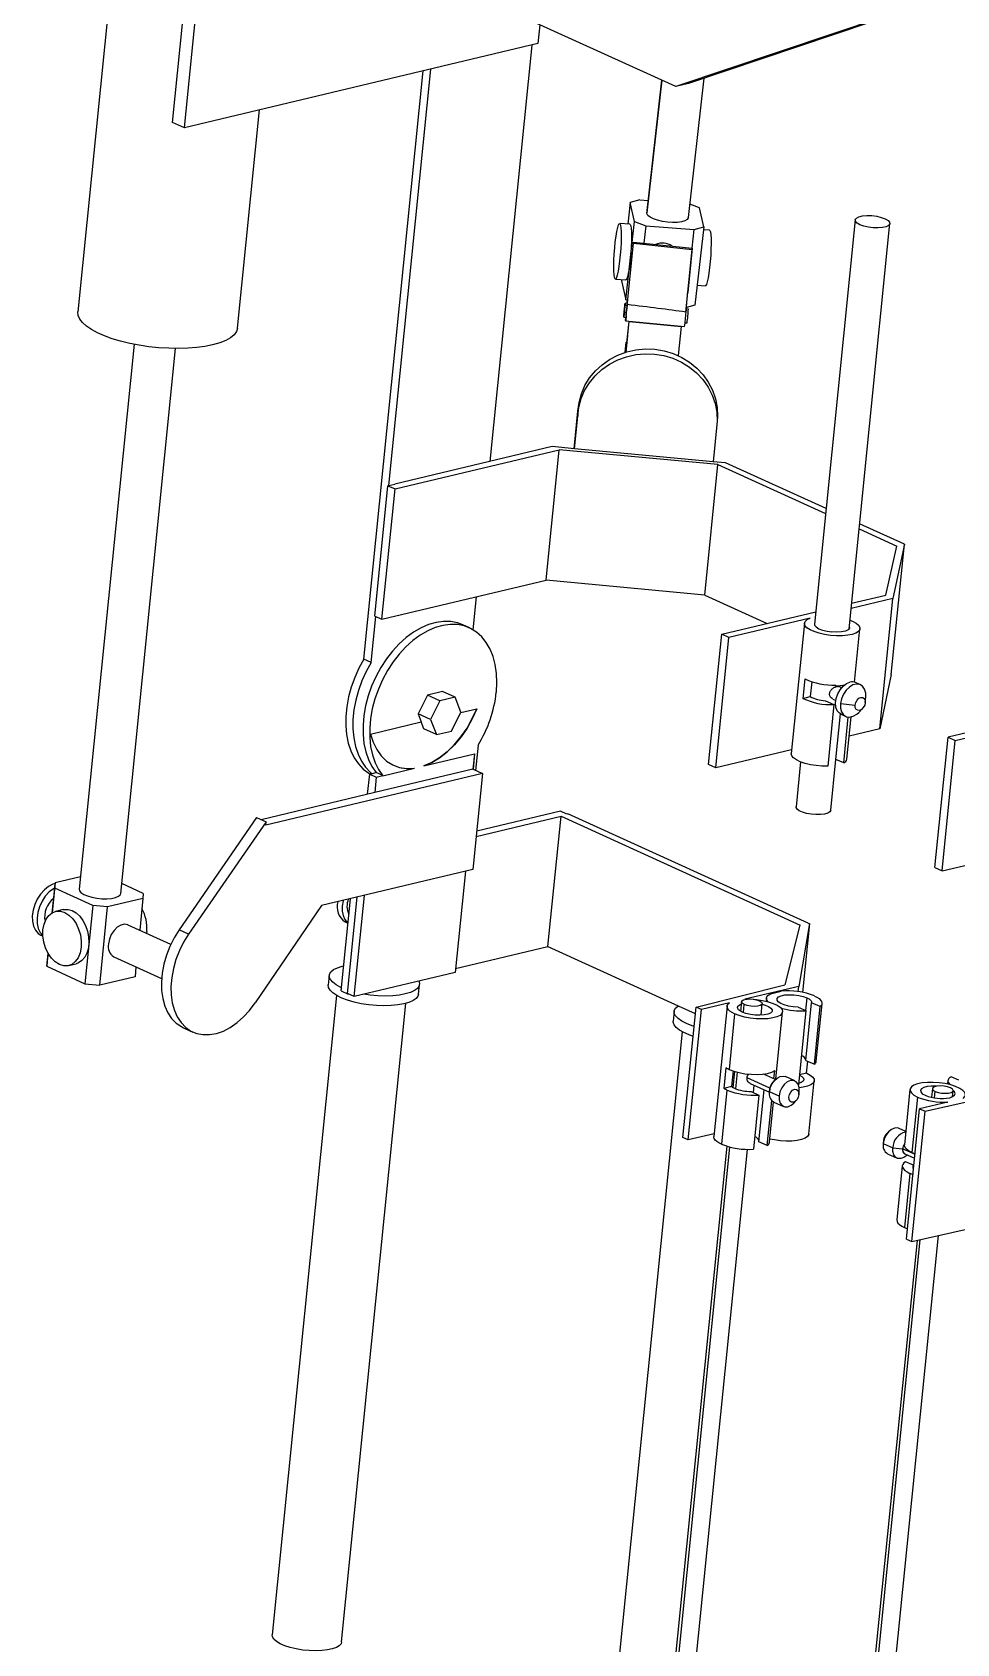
# Model space of a CAD drawing. Header units: inches. Extents: x 0.1 to 8.4, y 0.1 to 10.9.
# Drawn here: x 3.129 to 4.433, y 4.065 to 6.339 of the extents above; entities that cross this region are included whole.
import ezdxf

# ---------------------------------------------------------------- set-up
doc = ezdxf.new("R2010")
doc.units = ezdxf.units.IN
doc.header["$MEASUREMENT"] = 0

msp = doc.modelspace()

# ---------------------------------------------------------------- linework, layer by layer
at = {"color": 7, "linetype": 'Continuous', "lineweight": 25}
for p, q in [((3.327, 6.2117), (3.4393, 7.3264)), ((3.3438, 6.204), (3.4063, 6.8243)), ((3.2772, 6.7752), (3.1936, 5.9443)), ((4.0368, 6.2623), (3.7003, 6.4155)), ((4.4011, 6.3851), (4.0368, 6.2623)), ((4.4189, 6.3894), (4.0546, 6.2666)), ((3.8451, 6.3496), (3.8424, 6.3229)), ((3.8424, 6.3229), (3.3438, 6.204)), ((3.8338, 6.3209), (3.7747, 5.7334)), ((3.597, 5.4545), (3.6806, 6.2843)), ((3.6322, 5.6995), (3.6914, 6.2869)), ((4.0172, 6.2712), (3.9959, 6.0841)), ((4.0546, 6.2666), (4.0368, 6.2623)), ((4.0546, 6.0774), (4.077, 6.2741)), ((3.3438, 6.204), (3.327, 6.2117)), ((3.4188, 5.9216), (3.4498, 6.2293)), ((3.9727, 6.0987), (3.9692, 6.0683)), ((3.9862, 6.1026), (3.9727, 6.0987)), ((3.9788, 6.0719), (3.9727, 6.0987)), ((3.9862, 6.1026), (3.9979, 6.1018)), ((4.0703, 6.0914), (4.0568, 6.0966)), ((3.9662, 5.9612), (3.9788, 6.0719)), ((3.9788, 6.0719), (3.9946, 6.0658)), ((3.996, 6.083), (3.9959, 6.0841)), ((4.0764, 6.0646), (4.0703, 6.0914)), ((4.2899, 6.0741), (4.2325, 5.5038)), ((3.9722, 6.068), (3.9576, 6.0691)), ((3.9946, 6.0658), (3.9918, 6.0414)), ((3.9946, 6.0658), (4.0629, 6.0607)), ((4.0599, 6.0343), (4.0629, 6.0607)), ((4.0629, 6.0607), (4.0764, 6.0646)), ((4.0764, 6.0646), (4.0637, 5.9539)), ((4.0844, 6.0596), (4.0759, 6.0602)), ((4.2813, 5.4972), (4.3389, 6.0691)), ((3.9677, 5.9482), (3.977, 6.0412)), ((3.977, 6.0412), (3.9772, 6.0429)), ((3.977, 6.0412), (4.06, 6.0326)), ((3.9772, 6.0429), (4.0602, 6.0343)), ((4.0511, 5.9442), (4.06, 6.0326)), ((4.0602, 6.0343), (4.0539, 5.9719)), ((4.06, 6.0326), (4.0602, 6.0343)), ((3.9517, 5.9906), (3.9663, 5.9895)), ((3.9603, 5.99), (3.9601, 5.988)), ((3.9601, 5.988), (3.9662, 5.9612)), ((4.0669, 5.982), (4.0785, 5.9811)), ((3.9686, 5.9603), (3.9662, 5.9612)), ((3.969, 5.9611), (3.9688, 5.9611)), ((4.052, 5.952), (4.0541, 5.9736)), ((4.0541, 5.9736), (4.0539, 5.9719)), ((4.0541, 5.9736), (4.0541, 5.9736)), ((3.9636, 5.9369), (3.9665, 5.9366)), ((3.9673, 5.943), (3.9642, 5.9433)), ((3.9653, 5.9539), (3.9682, 5.9537)), ((3.9684, 5.9562), (3.9654, 5.9565)), ((3.966, 5.9322), (3.9667, 5.9387)), ((3.9668, 5.9387), (3.9662, 5.9322)), ((3.9667, 5.9387), (3.9668, 5.9387)), ((3.9678, 5.9482), (3.9677, 5.9482)), ((3.9685, 5.9548), (3.9678, 5.9482)), ((4.0546, 5.9484), (4.0519, 5.9487)), ((4.0637, 5.9539), (4.052, 5.9505)), ((4.0521, 5.9533), (4.0521, 5.9533)), ((3.966, 5.9322), (3.9662, 5.9322)), ((3.966, 5.9317), (4.0493, 5.9239)), ((3.9666, 5.8877), (3.9709, 5.9309)), ((3.9688, 5.9121), (3.9687, 5.9104)), ((3.9707, 5.9313), (3.9688, 5.9121)), ((3.9709, 5.9309), (3.9709, 5.9312)), ((3.9709, 5.9309), (4.0444, 5.924)), ((4.0444, 5.924), (4.0402, 5.8827)), ((4.0444, 5.924), (4.0444, 5.9243)), ((4.05, 5.9291), (4.0528, 5.9288)), ((3.2727, 5.8987), (3.1952, 5.1297)), ((3.254, 5.1238), (3.3314, 5.8927)), ((3.9656, 5.8874), (3.967, 5.9018)), ((3.9687, 5.9104), (3.9664, 5.8877)), ((3.9664, 5.8877), (3.967, 5.9018)), ((3.967, 5.9018), (3.9678, 5.9017)), ((3.8936, 5.7514), (3.8989, 5.8041)), ((3.8989, 5.8041), (3.8986, 5.7974)), ((3.894, 5.7514), (3.8986, 5.7974)), ((4.0954, 5.7902), (4.0896, 5.733)), ((4.0956, 5.7969), (4.0954, 5.7902)), ((3.8624, 5.7543), (3.6404, 5.7015)), ((3.894, 5.7514), (3.8624, 5.7543)), ((3.6409, 5.6946), (3.8725, 5.7497)), ((3.854, 5.5658), (3.8725, 5.7497)), ((4.0964, 5.7289), (3.8725, 5.7497)), ((4.0896, 5.733), (3.894, 5.7514)), ((4.1071, 5.7314), (4.0896, 5.733)), ((4.2489, 5.6668), (4.1071, 5.7314)), ((4.0779, 5.5449), (4.0964, 5.7289)), ((4.0964, 5.7289), (4.2482, 5.6598)), ((3.6123, 5.5152), (3.6308, 5.6992)), ((3.6224, 5.5106), (3.6409, 5.6946)), ((3.6322, 5.6995), (3.6308, 5.6992)), ((3.6308, 5.6992), (3.6409, 5.6946)), ((3.6322, 5.6995), (3.6404, 5.7015)), ((3.6322, 5.6995), (3.6322, 5.6995)), ((4.3594, 5.6165), (4.2962, 5.6453)), ((4.2955, 5.6382), (4.3488, 5.614)), ((4.3409, 5.4326), (4.3594, 5.6165)), ((4.3594, 5.6165), (4.3432, 5.5402)), ((4.3332, 5.5448), (4.3488, 5.614)), ((3.6224, 5.5106), (3.854, 5.5658)), ((4.0779, 5.5449), (3.854, 5.5658)), ((3.7554, 5.5423), (3.7508, 5.4959)), ((4.0779, 5.5449), (4.1658, 5.5049)), ((4.3432, 5.5402), (4.2842, 5.5261)), ((4.2849, 5.5333), (4.3332, 5.5448)), ((4.3247, 5.3562), (4.3432, 5.5402)), ((3.6071, 5.4499), (3.6136, 5.5146)), ((3.6123, 5.5152), (3.6224, 5.5106)), ((3.7457, 5.4985), (3.7363, 5.5028)), ((4.1017, 5.4896), (4.2342, 5.5212)), ((4.2264, 5.5123), (4.1118, 5.485)), ((4.2183, 5.5052), (4.1998, 5.3213)), ((4.2825, 5.5095), (4.2859, 5.5081)), ((4.0831, 5.3056), (4.1017, 5.4896)), ((4.0932, 5.301), (4.1118, 5.485)), ((4.1118, 5.485), (4.1017, 5.4896)), ((4.289, 5.4219), (4.2966, 5.4973)), ((3.6071, 5.4499), (3.597, 5.4545)), ((4.2188, 5.4267), (4.216, 5.3991)), ((4.2286, 5.4225), (4.2265, 5.4016)), ((4.2605, 5.4178), (4.2627, 5.4169)), ((4.2627, 5.4169), (4.2628, 5.4179)), ((4.2708, 5.4141), (4.2673, 5.4157)), ((4.273, 5.4165), (4.2731, 5.4178)), ((4.2972, 5.4183), (4.2904, 5.4214)), ((4.3409, 5.4326), (4.3247, 5.3562)), ((3.6866, 5.4036), (3.6735, 5.3772)), ((3.708, 5.4087), (3.6866, 5.4036)), ((3.7041, 5.3957), (3.6866, 5.4036)), ((3.7041, 5.3957), (3.691, 5.3692)), ((3.7255, 5.4008), (3.7041, 5.3957)), ((3.7255, 5.4008), (3.708, 5.4087)), ((3.7338, 5.3794), (3.7255, 5.4008)), ((4.216, 5.3991), (4.2265, 5.4016)), ((4.248, 5.3958), (4.26, 5.3903)), ((4.26, 5.3903), (4.2513, 5.3033)), ((4.2585, 5.3981), (4.2626, 5.3962)), ((4.2692, 5.3917), (4.2899, 5.3896)), ((4.3042, 5.3932), (4.3048, 5.4007)), ((4.431, 5.3396), (4.6625, 5.3948)), ((3.6735, 5.3772), (3.6779, 5.3658)), ((3.691, 5.3692), (3.6735, 5.3772)), ((3.691, 5.3692), (3.6993, 5.3479)), ((3.7207, 5.353), (3.7338, 5.3794)), ((3.7336, 5.3791), (3.7561, 5.3845)), ((4.2626, 5.313), (4.269, 5.3771)), ((4.27, 5.3766), (4.2768, 5.3735)), ((4.2737, 5.3079), (4.2802, 5.3726)), ((4.2781, 5.3134), (4.2841, 5.3728)), ((4.2951, 5.3793), (4.3003, 5.3847)), ((4.5355, 5.3716), (4.4209, 5.3442)), ((3.6064, 5.3488), (3.6779, 5.3658)), ((3.6817, 5.3559), (3.6779, 5.3658)), ((3.6993, 5.3479), (3.6817, 5.3559)), ((3.6993, 5.3479), (3.7207, 5.353)), ((4.3247, 5.3562), (4.2814, 5.3459)), ((4.4024, 5.1603), (4.4209, 5.3442)), ((4.4209, 5.3442), (4.431, 5.3396)), ((3.6815, 5.3038), (3.7531, 5.3209)), ((3.7531, 5.3209), (3.7509, 5.2991)), ((3.758, 5.333), (3.7545, 5.2974)), ((4.2003, 5.3265), (4.0932, 5.301)), ((4.4125, 5.1557), (4.431, 5.3396)), ((3.7508, 5.2991), (3.6122, 5.2661)), ((3.6238, 5.29), (3.6681, 5.3006)), ((3.668, 5.3006), (3.6681, 5.3006)), ((3.6815, 5.3038), (3.6814, 5.3039)), ((3.753, 5.3209), (3.7508, 5.2991)), ((3.7508, 5.2991), (3.7509, 5.2991)), ((3.7509, 5.2991), (3.7643, 5.293)), ((4.0932, 5.301), (4.0831, 5.3056)), ((4.2129, 5.3095), (4.2065, 5.2462)), ((4.2555, 5.2413), (4.2627, 5.3129)), ((4.2737, 5.3079), (4.2626, 5.313)), ((3.7643, 5.293), (3.4586, 5.2201)), ((3.6022, 5.2637), (3.6051, 5.2921)), ((3.6051, 5.2921), (3.6143, 5.2943)), ((3.6051, 5.2921), (3.6144, 5.2879)), ((3.6144, 5.2879), (3.6122, 5.2661)), ((3.6237, 5.2901), (3.6143, 5.2943)), ((3.6144, 5.2879), (3.6237, 5.2901)), ((3.6238, 5.29), (3.6237, 5.2901)), ((3.7643, 5.293), (3.7506, 5.1576)), ((3.6122, 5.2661), (3.4522, 5.2279)), ((3.4456, 5.2309), (3.3362, 5.0726)), ((3.4456, 5.2309), (3.4591, 5.2248)), ((3.7553, 5.2043), (3.8751, 5.2328)), ((3.8743, 5.2397), (3.7561, 5.2115)), ((3.8566, 5.0489), (3.8751, 5.2328)), ((3.8831, 5.2357), (3.8743, 5.2397)), ((3.8751, 5.2328), (4.2125, 5.0792)), ((3.8844, 5.236), (3.8831, 5.2357)), ((4.2234, 5.0817), (3.8844, 5.236)), ((3.4591, 5.2248), (3.3496, 5.0665)), ((3.4586, 5.2201), (3.4591, 5.2248)), ((4.4125, 5.1557), (4.644, 5.2109)), ((3.197, 5.1471), (3.1613, 5.1386)), ((3.7506, 5.1576), (3.537, 5.1066)), ((3.7401, 5.1551), (3.7258, 5.0125)), ((4.4024, 5.1603), (4.4125, 5.1557)), ((3.1613, 5.1386), (3.1571, 5.0965)), ((3.1572, 5.0966), (3.1608, 5.1314)), ((3.1608, 5.1314), (3.1613, 5.1386)), ((3.2146, 5.1069), (3.1608, 5.1314)), ((3.2852, 5.1168), (3.2354, 5.1049)), ((3.2858, 5.1239), (3.2554, 5.1378)), ((3.2852, 5.1168), (3.2807, 5.072)), ((3.2858, 5.1239), (3.2852, 5.1168)), ((3.5648, 4.9863), (3.5779, 5.1164)), ((3.5739, 4.9828), (3.5876, 5.1187)), ((3.5833, 4.9786), (3.5977, 5.1211)), ((3.1728, 5.1011), (3.1621, 5.0985)), ((3.2146, 5.1069), (3.2035, 4.9965)), ((3.2354, 5.1049), (3.2146, 5.1069)), ((3.2243, 4.9945), (3.2354, 5.1049)), ((3.537, 5.1066), (3.4435, 4.9693)), ((3.3245, 5.052), (3.2646, 5.0793)), ((3.3496, 5.0665), (3.3362, 5.0726)), ((3.5704, 5.0836), (3.5744, 5.0817)), ((4.2119, 5.0791), (4.1909, 4.995)), ((4.2253, 5.0812), (4.2102, 4.9927)), ((4.2125, 5.0792), (4.2119, 5.0791)), ((4.2253, 5.0812), (4.2155, 4.9842)), ((4.2234, 5.0817), (4.2253, 5.0812)), ((3.1415, 5.0651), (3.1441, 5.0639)), ((3.2907, 5.0701), (3.2904, 5.0676)), ((3.7263, 5.0178), (3.8566, 5.0489)), ((3.8566, 5.0489), (4.0401, 4.9653)), ((3.1496, 5.0211), (3.1515, 5.0392)), ((3.1502, 5.0282), (3.1496, 5.0211)), ((3.1514, 5.0394), (3.1502, 5.0282)), ((3.2442, 5.0345), (3.3116, 5.0038)), ((3.1496, 5.0211), (3.2035, 4.9965)), ((3.1803, 5.022), (3.191, 5.0245)), ((3.2741, 5.0064), (3.2243, 4.9945)), ((3.2755, 5.0203), (3.2741, 5.0064)), ((3.548, 5.0083), (3.5467, 4.9945)), ((3.7258, 5.0125), (3.5833, 4.9786)), ((3.2035, 4.9965), (3.2243, 4.9945)), ((3.5585, 4.9798), (3.4676, 4.0776)), ((3.5648, 4.9863), (3.5749, 4.9817)), ((3.5833, 4.9786), (3.5739, 4.9828)), ((3.5749, 4.9817), (3.5749, 4.9824)), ((3.5749, 4.9817), (3.5759, 4.982)), ((3.674, 4.9817), (3.6753, 4.9955)), ((4.0654, 4.9635), (4.1909, 4.995)), ((4.2102, 4.9927), (4.1343, 4.9746)), ((4.1706, 4.9823), (4.1855, 4.9859)), ((4.2095, 4.9852), (4.2102, 4.9927)), ((3.5656, 4.0677), (3.6563, 4.9687)), ((4.0346, 4.9575), (4.0332, 4.9437)), ((4.0401, 4.9653), (4.0644, 4.9543)), ((4.0468, 4.7796), (4.0654, 4.9635)), ((4.0545, 4.7761), (4.0731, 4.96)), ((4.0731, 4.96), (4.0654, 4.9635)), ((4.1127, 4.9695), (4.0731, 4.96)), ((4.1092, 4.9647), (4.0907, 4.7807)), ((4.1295, 4.9711), (4.1282, 4.9577)), ((4.1343, 4.9746), (4.1377, 4.9747)), ((4.1573, 4.952), (4.1589, 4.9681)), ((4.1648, 4.9762), (4.1644, 4.9717)), ((4.2093, 4.9635), (4.2204, 4.9585)), ((4.2204, 4.9585), (4.2099, 4.8539)), ((4.2203, 4.8883), (4.2285, 4.9696)), ((4.2406, 4.9641), (4.2285, 4.9696)), ((4.2324, 4.8828), (4.2406, 4.9641)), ((4.235, 4.887), (4.2432, 4.9683)), ((3.3424, 4.9344), (3.3558, 4.9283)), ((4.1199, 4.9539), (4.112, 4.8756)), ((4.178, 4.8619), (4.1876, 4.9568)), ((4.0461, 4.9285), (3.9553, 4.0279)), ((4.1075, 4.878), (4.1045, 4.8488)), ((4.1177, 4.8733), (4.1155, 4.8514)), ((4.1196, 4.8727), (4.1174, 4.8501)), ((4.1773, 4.8612), (4.1605, 4.8689)), ((4.1636, 4.8675), (4.1638, 4.8694)), ((4.1753, 4.8621), (4.1765, 4.8738)), ((4.2213, 4.8702), (4.2113, 4.8678)), ((4.2203, 4.8883), (4.2324, 4.8828)), ((4.2213, 4.8702), (4.223, 4.887)), ((4.1091, 4.8464), (4.1014, 4.77)), ((4.1155, 4.8514), (4.1045, 4.8488)), ((4.1417, 4.8558), (4.169, 4.8434)), ((4.1431, 4.8444), (4.1541, 4.8394)), ((4.1463, 4.8429), (4.1474, 4.8532)), ((4.1542, 4.7735), (4.1615, 4.8468)), ((4.1694, 4.8486), (4.169, 4.8436)), ((4.1691, 4.8441), (4.1694, 4.8488)), ((4.1825, 4.8379), (4.1691, 4.8441)), ((4.1694, 4.8488), (4.1694, 4.8486)), ((4.1768, 4.8607), (4.1733, 4.8572)), ((4.2049, 4.8592), (4.1915, 4.8654)), ((4.2106, 4.8402), (4.211, 4.8452)), ((4.2247, 4.7844), (4.2322, 4.8594)), ((4.3672, 4.8472), (4.3593, 4.7689)), ((4.3885, 4.8164), (4.5185, 4.8459)), ((4.3988, 4.8485), (4.3976, 4.8362)), ((4.4207, 4.8598), (4.4202, 4.8548)), ((4.4363, 4.8602), (4.4252, 4.8653)), ((4.4273, 4.837), (4.4282, 4.8455)), ((4.1541, 4.8394), (4.1464, 4.763)), ((4.1658, 4.7681), (4.1722, 4.8317)), ((4.1691, 4.7728), (4.1748, 4.8297)), ((4.1751, 4.8295), (4.1886, 4.8234)), ((4.2033, 4.828), (4.2067, 4.8316)), ((4.3779, 4.8365), (4.37, 4.7581)), ((4.4205, 4.8294), (4.3808, 4.8199)), ((4.3623, 4.636), (4.3808, 4.8199)), ((4.37, 4.6325), (4.3885, 4.8164)), ((4.3808, 4.8199), (4.3885, 4.8164)), ((4.0545, 4.7761), (4.0468, 4.7796)), ((4.0911, 4.7848), (4.0545, 4.7761)), ((4.3299, 4.7756), (4.3295, 4.7706)), ((4.3299, 4.7756), (4.3299, 4.7758)), ((4.3373, 4.7877), (4.3338, 4.7841)), ((4.3612, 4.7881), (4.3519, 4.7923)), ((4.109, 4.7671), (3.9655, 3.3419)), ((3.9946, 3.3363), (4.1382, 4.7627)), ((4.1658, 4.7681), (4.1542, 4.7735)), ((4.3295, 4.771), (4.343, 4.7649)), ((4.3356, 4.7565), (4.3491, 4.7504)), ((4.343, 4.7649), (4.3568, 4.7635)), ((4.3601, 4.7564), (4.3738, 4.7502)), ((4.3564, 4.7397), (4.3487, 4.6633)), ((4.372, 4.7402), (4.361, 4.7452)), ((4.372, 4.7402), (4.3716, 4.736)), ((4.367, 4.7289), (4.3593, 4.6525)), ((4.37, 4.6325), (4.5, 4.6619)), ((4.2646, 3.221), (4.4076, 4.641)), ((4.3772, 4.6341), (4.2348, 3.2203)), ((4.3623, 4.636), (4.37, 4.6325))]:
    msp.add_line(p, q, dxfattribs=at)
at = {"color": 8, "linetype": 'Continuous', "lineweight": 25}
for p, q in [((3.996, 6.083), (4.0174, 6.2712)), ((4.1324, 4.9557), (4.1335, 4.9671)), ((4.2218, 4.9765), (4.22, 4.9587)), ((4.1216, 4.8481), (4.1239, 4.8715)), ((4.1695, 4.849), (4.1374, 4.8636)), ((4.4019, 4.8353), (4.4028, 4.8445)), ((3.9697, 3.3399), (4.1133, 4.7659)), ((4.357, 4.7637), (4.3744, 4.7558)), ((4.2391, 3.2195), (4.3817, 4.6351))]:
    msp.add_line(p, q, dxfattribs=at)
at = {"color": 7, "linetype": 'Continuous', "lineweight": 25, "flags": 128}
for points in [[(4.0546, 6.0774), (4.0545, 6.0769), (4.053, 6.0747), (4.0498, 6.0729), (4.045, 6.0715), (4.0391, 6.0707), (4.0323, 6.0705), (4.0251, 6.0709), (4.0179, 6.072), (4.0112, 6.0736), (4.0053, 6.0756), (4.0006, 6.0779), (3.9975, 6.0804), (3.996, 6.083)], [(4.2966, 6.0674), (4.2926, 6.0697), (4.2903, 6.0722), (4.29, 6.0746), (4.2917, 6.0768), (4.2952, 6.0786), (4.3003, 6.0798), (4.3065, 6.0803), (4.3133, 6.0802), (4.3203, 6.0793), (4.3267, 6.0778), (4.3322, 6.0758)], [(4.3322, 6.0758), (4.3362, 6.0735), (4.3385, 6.071), (4.3388, 6.0686), (4.3371, 6.0664), (4.3336, 6.0646), (4.3285, 6.0634), (4.3223, 6.0629), (4.3154, 6.063), (4.3085, 6.0639), (4.302, 6.0654), (4.2966, 6.0674)], [(3.9516, 6.0433), (3.9526, 6.0511), (3.9537, 6.058), (3.9549, 6.0634), (3.956, 6.0671), (3.9571, 6.0689), (3.9581, 6.0688), (3.9589, 6.0668), (3.9594, 6.0629), (3.9598, 6.0573), (3.9598, 6.0504), (3.9596, 6.0424), (3.9592, 6.0338), (3.9585, 6.025), (3.9577, 6.0165)], [(3.9722, 6.068), (3.9727, 6.0677), (3.9735, 6.0658), (3.974, 6.0622), (3.9744, 6.0572), (3.9745, 6.0509), (3.9744, 6.0437), (3.974, 6.0357), (3.9735, 6.0275), (3.9728, 6.0193), (3.9719, 6.0116), (3.9709, 6.0046), (3.9698, 5.9987), (3.9687, 5.9941), (3.9677, 5.991), (3.9667, 5.9896), (3.9663, 5.9895)], [(4.0844, 6.0596), (4.0849, 6.0593), (4.0857, 6.0572), (4.0863, 6.0533), (4.0866, 6.0478), (4.0867, 6.0408), (4.0865, 6.0329), (4.0861, 6.0243), (4.0854, 6.0155), (4.0845, 6.0069)], [(3.9577, 6.0165), (3.9567, 6.0086), (3.9556, 6.0018), (3.9544, 5.9964), (3.9533, 5.9927), (3.9522, 5.9908), (3.9512, 5.9909), (3.9505, 5.993), (3.9499, 5.9969), (3.9496, 6.0024), (3.9495, 6.0094), (3.9497, 6.0173), (3.9501, 6.0259), (3.9508, 6.0347), (3.9516, 6.0433)], [(4.0845, 6.0069), (4.0835, 5.9991), (4.0824, 5.9923), (4.0812, 5.9869), (4.0801, 5.9831), (4.079, 5.9813), (4.0785, 5.9811)], [(3.9682, 5.9562), (3.9682, 5.957), (3.9685, 5.959), (3.9687, 5.9604), (3.9688, 5.961), (3.9688, 5.9609), (3.9688, 5.9601), (3.9688, 5.9595)], [(3.3836, 5.8978), (3.3728, 5.8956), (3.3611, 5.894), (3.3485, 5.8931), (3.3353, 5.8927), (3.3216, 5.893), (3.3076, 5.8938), (3.2937, 5.8953), (3.2799, 5.8974), (3.2666, 5.9), (3.2538, 5.9031), (3.2419, 5.9066), (3.2309, 5.9106), (3.2211, 5.9149), (3.2127, 5.9195), (3.2056, 5.9243), (3.2001, 5.9293), (3.1962, 5.9342), (3.194, 5.9392), (3.1935, 5.9441), (3.1936, 5.9443)], [(3.9684, 5.9562), (3.9684, 5.9557), (3.9683, 5.9549)], [(3.4188, 5.9216), (3.4174, 5.9169), (3.4142, 5.9122), (3.409, 5.9079), (3.4021, 5.904), (3.3936, 5.9006), (3.3836, 5.8978)], [(3.8989, 5.8041), (3.9004, 5.8166), (3.9037, 5.8287), (3.9086, 5.8404), (3.9152, 5.8512), (3.9234, 5.8611), (3.9328, 5.8699), (3.9435, 5.8774), (3.9552, 5.8835), (3.9676, 5.888), (3.9806, 5.8909), (3.9939, 5.8921), (4.0072, 5.8916), (4.0204, 5.8894), (4.0331, 5.8856), (4.0452, 5.8802), (4.0564, 5.8733), (4.0665, 5.865), (4.0753, 5.8556), (4.0827, 5.8451), (4.0886, 5.8338), (4.0927, 5.8218), (4.0951, 5.8095), (4.0956, 5.7969)], [(3.8986, 5.7974), (3.9001, 5.8098), (3.9034, 5.822), (3.9083, 5.8336), (3.915, 5.8445), (3.9231, 5.8544), (3.9326, 5.8632), (3.9432, 5.8707), (3.9549, 5.8767), (3.9673, 5.8812), (3.9803, 5.8841), (3.9936, 5.8854), (4.0069, 5.8849), (4.0201, 5.8827), (4.0329, 5.8789), (4.0449, 5.8734), (4.0561, 5.8665), (4.0662, 5.8583), (4.0751, 5.8488), (4.0824, 5.8383), (4.0883, 5.827), (4.0924, 5.8151), (4.0948, 5.8027), (4.0954, 5.7902)], [(3.7363, 5.5028), (3.7291, 5.5055), (3.7195, 5.5074), (3.7093, 5.5077), (3.6989, 5.5063), (3.6883, 5.5033), (3.6776, 5.4986), (3.667, 5.4925), (3.6567, 5.4849), (3.6468, 5.476), (3.6374, 5.4658), (3.6287, 5.4547), (3.6209, 5.4426), (3.6139, 5.4297), (3.6079, 5.4164), (3.6031, 5.4026), (3.5994, 5.3887), (3.5969, 5.3748), (3.5957, 5.3612), (3.5957, 5.348), (3.597, 5.3353), (3.5996, 5.3235), (3.6034, 5.3126), (3.6083, 5.3029), (3.6143, 5.2943)], [(3.7838, 5.4078), (3.7845, 5.4213), (3.784, 5.4343), (3.7822, 5.4467), (3.7792, 5.4582), (3.7749, 5.4686), (3.7696, 5.478), (3.7632, 5.486), (3.7558, 5.4926), (3.7475, 5.4977), (3.7385, 5.5012), (3.7289, 5.5031), (3.7188, 5.5034), (3.7083, 5.502), (3.6977, 5.499), (3.687, 5.4943), (3.6764, 5.4882), (3.6661, 5.4806), (3.6562, 5.4717), (3.6468, 5.4616), (3.6382, 5.4504), (3.6303, 5.4383), (3.6233, 5.4254), (3.6174, 5.4121), (3.6125, 5.3983), (3.6088, 5.3844), (3.6063, 5.3705), (3.6051, 5.3569), (3.6051, 5.3437), (3.6065, 5.3311), (3.609, 5.3192), (3.6128, 5.3083), (3.6177, 5.2986), (3.6238, 5.29)], [(4.2859, 5.5081), (4.2911, 5.5053), (4.2946, 5.5023), (4.2964, 5.4993), (4.2964, 5.4963), (4.2946, 5.4936), (4.291, 5.4913), (4.2858, 5.4894), (4.2794, 5.4881), (4.2719, 5.4874), (4.2637, 5.4873), (4.2552, 5.4879), (4.2468, 5.4892), (4.239, 5.4909), (4.232, 5.4932), (4.2262, 5.4959), (4.2218, 5.4988), (4.2191, 5.5018), (4.2183, 5.5048), (4.2192, 5.5077), (4.222, 5.5102), (4.2264, 5.5123)], [(4.2325, 5.5038), (4.2327, 5.5023), (4.2347, 5.4998), (4.2385, 5.4974), (4.2438, 5.4953), (4.2502, 5.4938), (4.2572, 5.4928)], [(4.2816, 5.5006), (4.2818, 5.4981), (4.2799, 5.4959), (4.2761, 5.4941), (4.2707, 5.493), (4.2642, 5.4925), (4.2572, 5.4928)], [(3.597, 5.4545), (3.59, 5.4418), (3.584, 5.4285), (3.5791, 5.4149), (3.5753, 5.4011), (3.5728, 5.3873), (3.5714, 5.3737), (3.5714, 5.3605), (3.5725, 5.3479), (3.575, 5.336), (3.5786, 5.3251), (3.5834, 5.3152), (3.5892, 5.3066), (3.5961, 5.2993), (3.6039, 5.2934), (3.6058, 5.2923)], [(3.6071, 5.4499), (3.6001, 5.4372), (3.5941, 5.4239), (3.5892, 5.4103), (3.5854, 5.3965), (3.5829, 5.3827), (3.5815, 5.3691), (3.5815, 5.3559), (3.5826, 5.3433), (3.5851, 5.3314), (3.5887, 5.3205), (3.5935, 5.3106), (3.5993, 5.302), (3.6062, 5.2947), (3.6083, 5.2929)], [(4.27, 5.3766), (4.2677, 5.3781), (4.2646, 5.3817), (4.2628, 5.3867), (4.2623, 5.3926), (4.2632, 5.399), (4.2653, 5.4054), (4.2686, 5.4113), (4.2728, 5.4163), (4.2776, 5.4199), (4.2826, 5.422)], [(4.3048, 5.4007), (4.3047, 5.4065), (4.3032, 5.4119), (4.3004, 5.4161), (4.2965, 5.4186), (4.2918, 5.4193), (4.2867, 5.4181), (4.2817, 5.4151), (4.2771, 5.4105), (4.2732, 5.4048), (4.2705, 5.3983), (4.2692, 5.3917)], [(4.2692, 5.3917), (4.2692, 5.3854), (4.2707, 5.3799), (4.2736, 5.3758), (4.2775, 5.3732), (4.2821, 5.3725), (4.2872, 5.3738), (4.2923, 5.3768), (4.2951, 5.3793)], [(4.2899, 5.3896), (4.2908, 5.3933), (4.2927, 5.3966), (4.2952, 5.3992), (4.298, 5.4005), (4.3006, 5.4005), (4.3028, 5.399), (4.304, 5.3964), (4.3042, 5.393)], [(4.3042, 5.393), (4.3033, 5.3894), (4.3014, 5.386), (4.2989, 5.3835), (4.2961, 5.3821), (4.2935, 5.3822), (4.2914, 5.3836), (4.2901, 5.3862), (4.2899, 5.3896)], [(3.6814, 5.3039), (3.6926, 5.3086), (3.7037, 5.3153), (3.7144, 5.3236), (3.7245, 5.3335), (3.7339, 5.3447), (3.7424, 5.3571), (3.7498, 5.3705), (3.7561, 5.3845)], [(3.7561, 5.3845), (3.7499, 5.3704), (3.7425, 5.3571), (3.734, 5.3447), (3.7246, 5.3334), (3.7144, 5.3235), (3.7038, 5.3152), (3.6927, 5.3086), (3.6815, 5.3038)], [(3.6064, 5.3488), (3.61, 5.3371), (3.6151, 5.3267), (3.6214, 5.3178), (3.629, 5.3106), (3.6376, 5.3052), (3.6471, 5.3017), (3.6573, 5.3002), (3.6681, 5.3006)], [(4.2513, 5.3033), (4.2431, 5.3034), (4.2348, 5.3042), (4.2267, 5.3055), (4.2192, 5.3073), (4.2125, 5.3096), (4.207, 5.3123), (4.2029, 5.3152), (4.2005, 5.3181), (4.1997, 5.321), (4.1998, 5.3213)], [(4.2555, 5.2413), (4.2555, 5.2411), (4.2541, 5.2389), (4.2511, 5.2371), (4.2466, 5.2358), (4.2409, 5.2351), (4.2345, 5.2351), (4.2278, 5.2356), (4.2214, 5.2368), (4.2157, 5.2385), (4.2111, 5.2406), (4.208, 5.2429), (4.2066, 5.2453), (4.2065, 5.2462)], [(3.1612, 5.1376), (3.1584, 5.1367), (3.1522, 5.1336), (3.1463, 5.1289), (3.1409, 5.1229), (3.1363, 5.1159), (3.1327, 5.1082), (3.1303, 5.1001), (3.1292, 5.0921), (3.1294, 5.0845), (3.1309, 5.0777), (3.1337, 5.0719), (3.1376, 5.0675), (3.1415, 5.0651)], [(3.1606, 5.1315), (3.159, 5.1305), (3.153, 5.1259), (3.1476, 5.1199), (3.143, 5.1129), (3.1394, 5.1051), (3.137, 5.0971), (3.1359, 5.0891), (3.1361, 5.0814), (3.1376, 5.0746), (3.1404, 5.0688), (3.1441, 5.0646)], [(3.1952, 5.1297), (3.1957, 5.1276), (3.1979, 5.125), (3.2017, 5.1225), (3.2069, 5.1203), (3.2132, 5.1184), (3.2202, 5.1171), (3.2274, 5.1164), (3.2345, 5.1163), (3.241, 5.1169), (3.2465, 5.1181), (3.2507, 5.1198), (3.2532, 5.1219), (3.254, 5.1238)], [(3.1443, 5.0725), (3.1458, 5.0804), (3.1486, 5.0873), (3.1525, 5.0928), (3.1573, 5.0967), (3.1629, 5.0987), (3.1688, 5.0988), (3.1749, 5.097), (3.1808, 5.0934), (3.1862, 5.0881), (3.1909, 5.0814), (3.1946, 5.0736), (3.1971, 5.0652), (3.1983, 5.0565), (3.1981, 5.048)], [(3.1728, 5.1011), (3.1741, 5.1013), (3.1797, 5.1014), (3.1854, 5.0997), (3.1909, 5.0964), (3.1961, 5.0916), (3.2006, 5.0855), (3.2043, 5.0784), (3.207, 5.0707), (3.2086, 5.0626), (3.209, 5.0545), (3.2083, 5.0467), (3.2063, 5.0397), (3.2033, 5.0337), (3.1993, 5.029), (3.1946, 5.0258), (3.191, 5.0245)], [(3.568, 5.114), (3.5678, 5.1132), (3.5664, 5.1059), (3.5663, 5.0989), (3.5675, 5.0926), (3.5699, 5.0872), (3.5733, 5.083), (3.5744, 5.0821)], [(3.1981, 5.048), (3.1966, 5.0401), (3.1938, 5.0332), (3.1899, 5.0277), (3.1851, 5.0238), (3.1795, 5.0218), (3.1736, 5.0216), (3.1675, 5.0235), (3.1616, 5.0271), (3.1562, 5.0324), (3.1515, 5.0391), (3.1478, 5.0469), (3.1453, 5.0553), (3.1441, 5.064), (3.1443, 5.0725)], [(3.2646, 5.0793), (3.2639, 5.0796), (3.2592, 5.0803), (3.2542, 5.0791), (3.2491, 5.0761), (3.2445, 5.0715), (3.2407, 5.0658), (3.238, 5.0593), (3.2366, 5.0527)], [(3.3362, 5.0726), (3.3292, 5.0613), (3.3233, 5.0492), (3.3184, 5.0367), (3.3148, 5.024), (3.3124, 5.0113), (3.3114, 4.9988), (3.3117, 4.9867), (3.3133, 4.9754), (3.3162, 4.965), (3.3204, 4.9556), (3.3257, 4.9476), (3.3321, 4.941), (3.3395, 4.9359), (3.3424, 4.9344)], [(3.3496, 5.0665), (3.3427, 5.0551), (3.3367, 5.0431), (3.3319, 5.0306), (3.3282, 5.0179), (3.3259, 5.0051), (3.3248, 4.9926), (3.3251, 4.9806), (3.3267, 4.9693), (3.3297, 4.9588), (3.3338, 4.9495), (3.3392, 4.9415), (3.3456, 4.9348), (3.3529, 4.9297), (3.3611, 4.9263), (3.3699, 4.9246), (3.3793, 4.9246), (3.3889, 4.9263), (3.3987, 4.9297), (3.4085, 4.9348), (3.418, 4.9415), (3.4271, 4.9495), (3.4357, 4.9588), (3.4435, 4.9693)], [(3.5653, 4.9909), (3.5644, 4.9913), (3.5579, 4.9948), (3.553, 4.9985), (3.5497, 5.0023), (3.5481, 5.0061), (3.5484, 5.0098), (3.5504, 5.0133), (3.5541, 5.0164), (3.5595, 5.0191), (3.5663, 5.0214), (3.5684, 5.0219)], [(3.674, 4.9817), (3.6732, 4.979), (3.6706, 4.9756), (3.6664, 4.9726), (3.6605, 4.97), (3.6532, 4.968), (3.6447, 4.9665), (3.6353, 4.9656), (3.6251, 4.9653), (3.6145, 4.9657), (3.6038, 4.9667), (3.5933, 4.9683), (3.5833, 4.9705), (3.574, 4.9732), (3.5657, 4.9763), (3.5587, 4.9797), (3.5532, 4.9834), (3.5493, 4.9872), (3.5471, 4.991), (3.5467, 4.9947), (3.5467, 4.9947)], [(3.6744, 5.0003), (3.6754, 4.997), (3.6748, 4.9933), (3.6724, 4.9899), (3.6683, 4.9868), (3.6626, 4.9841), (3.6554, 4.982), (3.647, 4.9804), (3.6376, 4.9794), (3.6274, 4.9791), (3.6167, 4.9794), (3.6059, 4.9804), (3.5967, 4.9818)], [(4.1671, 4.971), (4.1669, 4.9712), (4.1656, 4.973), (4.1649, 4.9747), (4.1649, 4.9764), (4.1654, 4.9781), (4.1666, 4.9796), (4.1683, 4.981), (4.1706, 4.9823)], [(4.2093, 4.9635), (4.2026, 4.9639), (4.1959, 4.965), (4.1899, 4.9666), (4.1849, 4.9687), (4.1814, 4.971), (4.1797, 4.9734), (4.1798, 4.9758), (4.1818, 4.9778), (4.1855, 4.9795), (4.1906, 4.9806), (4.1968, 4.981), (4.2035, 4.9808), (4.2102, 4.9799), (4.2165, 4.9785), (4.2218, 4.9765)], [(4.0626, 4.936), (4.0599, 4.9369), (4.0519, 4.9401), (4.0453, 4.9436), (4.0401, 4.9473), (4.0365, 4.9511), (4.0348, 4.9549), (4.0348, 4.9586), (4.0366, 4.9621), (4.0401, 4.9653)], [(4.1199, 4.9539), (4.1163, 4.9558), (4.1133, 4.9578), (4.1111, 4.9598), (4.1098, 4.9619), (4.1092, 4.9639), (4.1095, 4.9659), (4.1107, 4.9678), (4.1127, 4.9695)], [(4.1463, 4.9745), (4.1509, 4.974), (4.1592, 4.9728), (4.1671, 4.971), (4.174, 4.9687), (4.1798, 4.9661), (4.1841, 4.9632), (4.1867, 4.9601), (4.1876, 4.9572), (4.1866, 4.9543), (4.1839, 4.9518), (4.1795, 4.9497), (4.1737, 4.9481), (4.1666, 4.9471), (4.1588, 4.9467), (4.1504, 4.947), (4.142, 4.9479), (4.1338, 4.9494), (4.1264, 4.9515), (4.1199, 4.9539), (4.1199, 4.9539)], [(4.1306, 4.9565), (4.1277, 4.958), (4.1255, 4.9597), (4.1243, 4.9614), (4.1239, 4.9631), (4.1245, 4.9647), (4.1261, 4.9662), (4.1284, 4.9674), (4.1292, 4.9677)], [(4.1335, 4.9671), (4.1307, 4.9688), (4.1296, 4.9706), (4.1301, 4.9723), (4.1324, 4.9737), (4.1361, 4.9746), (4.1408, 4.9749), (4.1459, 4.9745), (4.1508, 4.9736), (4.1549, 4.9721)], [(4.1589, 4.9675), (4.1628, 4.9663), (4.1677, 4.9642), (4.1711, 4.9619), (4.1728, 4.9595), (4.1726, 4.9572), (4.1705, 4.9551), (4.1668, 4.9535), (4.1617, 4.9524), (4.1555, 4.952), (4.1488, 4.9522), (4.1421, 4.9531), (4.1359, 4.9545), (4.1306, 4.9565), (4.1306, 4.9565)], [(4.1549, 4.9721), (4.1577, 4.9704), (4.1589, 4.9686), (4.1583, 4.9669), (4.156, 4.9655), (4.1523, 4.9646), (4.1476, 4.9643), (4.1425, 4.9647), (4.1376, 4.9656), (4.1335, 4.9671)], [(4.2218, 4.9765), (4.2234, 4.9757), (4.2248, 4.9749), (4.226, 4.974), (4.227, 4.9732), (4.2277, 4.9723), (4.2282, 4.9714), (4.2285, 4.9705), (4.2285, 4.9696)], [(4.2325, 4.9791), (4.236, 4.9773), (4.2389, 4.9754), (4.241, 4.9734), (4.2425, 4.9715), (4.2431, 4.9695), (4.2431, 4.9676), (4.2422, 4.9658), (4.2406, 4.9641)], [(4.0612, 4.9222), (4.0557, 4.9241), (4.0482, 4.9274), (4.042, 4.931), (4.0373, 4.9347), (4.0344, 4.9386), (4.0332, 4.9424), (4.0332, 4.9437)], [(4.112, 4.8756), (4.1186, 4.8731), (4.1262, 4.871), (4.1344, 4.8695), (4.143, 4.8686), (4.1515, 4.8684), (4.1594, 4.8688), (4.1664, 4.8699), (4.1722, 4.8716), (4.1765, 4.8738)], [(4.1691, 4.8441), (4.1702, 4.8496), (4.1726, 4.855), (4.1759, 4.8597), (4.1798, 4.8633), (4.1841, 4.8655), (4.1883, 4.8661), (4.1915, 4.8654)], [(4.2112, 4.8674), (4.2146, 4.8654), (4.2169, 4.8631), (4.2175, 4.8609), (4.2165, 4.8588), (4.2138, 4.857), (4.21, 4.8557)], [(4.2215, 4.8701), (4.2265, 4.8674), (4.23, 4.8645), (4.2319, 4.8616), (4.2321, 4.8587), (4.2305, 4.856), (4.2273, 4.8537), (4.2225, 4.8518), (4.2165, 4.8504), (4.211, 4.8497)], [(4.211, 4.8452), (4.2109, 4.8502), (4.2094, 4.8549), (4.2066, 4.8582), (4.2029, 4.8599), (4.1986, 4.8597), (4.1941, 4.8578), (4.1899, 4.8542), (4.1863, 4.8494), (4.1838, 4.8438), (4.1825, 4.8379)], [(4.1964, 4.8366), (4.1973, 4.8402), (4.1991, 4.8436), (4.2016, 4.8461), (4.2044, 4.8475), (4.2071, 4.8474), (4.2092, 4.846), (4.2104, 4.8433), (4.2106, 4.84)], [(4.4421, 4.8345), (4.4447, 4.8371), (4.4456, 4.8399), (4.4446, 4.8429), (4.4418, 4.8459), (4.4374, 4.8488), (4.4316, 4.8514), (4.4246, 4.8537), (4.4167, 4.8555), (4.4083, 4.8567), (4.3999, 4.8573), (4.3918, 4.8572), (4.3843, 4.8565), (4.3779, 4.8551), (4.3727, 4.8533), (4.3692, 4.8509), (4.3674, 4.8482), (4.3674, 4.8453), (4.3692, 4.8423), (4.3728, 4.8393), (4.3779, 4.8365)], [(4.4048, 4.8519), (4.4037, 4.852), (4.3971, 4.852), (4.3913, 4.8513), (4.3866, 4.85), (4.3834, 4.8483), (4.3819, 4.8461), (4.3824, 4.8437), (4.3846, 4.8413), (4.3886, 4.839)], [(4.4242, 4.8496), (4.4201, 4.851), (4.4152, 4.8519), (4.4101, 4.8523), (4.4054, 4.852), (4.4017, 4.8511), (4.3994, 4.8497), (4.3988, 4.848), (4.4, 4.8462), (4.4028, 4.8445)], [(4.4028, 4.8445), (4.4069, 4.8431), (4.4118, 4.8421), (4.4169, 4.8418), (4.4216, 4.8421), (4.4253, 4.8429), (4.4276, 4.8443), (4.4282, 4.846), (4.427, 4.8478), (4.4242, 4.8496)], [(4.4252, 4.8653), (4.4232, 4.8639), (4.4218, 4.8625), (4.4209, 4.8609), (4.4206, 4.8593), (4.4209, 4.8576), (4.4218, 4.8559), (4.4233, 4.8542), (4.4235, 4.854)], [(4.4232, 4.8356), (4.4274, 4.8371), (4.43, 4.839), (4.4309, 4.8413), (4.4298, 4.8437), (4.4281, 4.8452)], [(4.1825, 4.8379), (4.1826, 4.8324), (4.1841, 4.8278), (4.1869, 4.8244), (4.1906, 4.8228), (4.1949, 4.8229), (4.1994, 4.8249), (4.2033, 4.828)], [(4.2106, 4.84), (4.2097, 4.8363), (4.2079, 4.833), (4.2054, 4.8304), (4.2026, 4.8291), (4.1999, 4.8291), (4.1978, 4.8306), (4.1966, 4.8332), (4.1964, 4.8366)], [(4.1014, 4.77), (4.0977, 4.7718), (4.0948, 4.7738), (4.0926, 4.7759), (4.0912, 4.7779), (4.0907, 4.78), (4.0907, 4.7807)], [(4.2247, 4.7844), (4.2245, 4.7835), (4.2228, 4.7808), (4.2193, 4.7785), (4.2144, 4.7766), (4.2081, 4.7752), (4.2007, 4.7745), (4.1927, 4.7743), (4.1844, 4.7748), (4.1761, 4.776), (4.1695, 4.7773)], [(4.3519, 4.7923), (4.3499, 4.793), (4.3456, 4.7928), (4.3411, 4.7909), (4.3369, 4.7873), (4.3333, 4.7825), (4.3308, 4.7769), (4.3295, 4.771)], [(4.3637, 4.755), (4.3627, 4.754), (4.3586, 4.7511), (4.3543, 4.7497), (4.3503, 4.7499), (4.3469, 4.7518), (4.3444, 4.7551), (4.3431, 4.7596), (4.343, 4.7649)], [(4.3568, 4.7635), (4.3568, 4.7612), (4.3573, 4.7592), (4.3582, 4.7576), (4.3595, 4.7564), (4.3611, 4.7559), (4.3612, 4.7559)], [(4.37, 4.7581), (4.3648, 4.761), (4.3612, 4.764), (4.3595, 4.7671), (4.3593, 4.7689)], [(4.361, 4.7452), (4.3585, 4.7435), (4.357, 4.7416), (4.3563, 4.7395), (4.3567, 4.7374), (4.358, 4.7352), (4.3601, 4.733), (4.3632, 4.7309), (4.367, 4.7289)], [(4.3487, 4.6633), (4.3486, 4.6631), (4.349, 4.661), (4.3503, 4.6588), (4.3524, 4.6566), (4.3555, 4.6545), (4.3593, 4.6525)], [(4.3593, 4.6525), (4.3636, 4.6508), (4.3638, 4.6507)], [(3.5656, 4.0677), (3.5648, 4.0652), (3.5622, 4.0624), (3.5581, 4.0599), (3.5524, 4.0579), (3.5455, 4.0564), (3.5376, 4.0554), (3.5289, 4.0551), (3.5198, 4.0554), (3.5106, 4.0563), (3.5016, 4.0578), (3.4931, 4.0598), (3.4855, 4.0623), (3.4789, 4.0651), (3.4737, 4.0682), (3.4701, 4.0715), (3.468, 4.0748), (3.4676, 4.0776)]]:
    msp.add_lwpolyline(points, dxfattribs=at)
at = {"color": 7, "linetype": 'Continuous', "lineweight": 25}
for centre, radius, start, end in [((4.1474, 5.9232), 0.1843, 173.7215, 175.7221), ((4.9424, 5.8452), 0.9831, 173.6528, 174.2748), ((4.0634, 5.9283), 0.0974, 175.1887, 177.7934), ((3.4982, 5.9907), 0.4716, 352.8704, 355.627), ((3.7976, 5.9638), 0.2547, 353.1674, 357.6304), ((3.8773, 5.9552), 0.1774, 351.4628, 357.8243), ((3.958, 5.9398), 0.0927, 350.0996, 356.0974), ((4.2585, 5.5108), 0.093, 244.7057, 272.6547), ((4.2612, 5.4935), 0.0767, 271.099, 280.2401), ((4.2856, 5.4105), 0.0119, 66.2654, 105.0216), ((3.6049, 5.4274), 0.1799, 328.3306, 353.7332), ((4.2557, 5.4832), 0.093, 244.7057, 272.6547), ((4.2499, 5.4455), 0.0498, 241.9045, 267.085), ((4.2539, 5.4656), 0.0701, 264.6886, 265.191), ((3.6603, 5.3529), 0.0528, 246.0779, 278.3912), ((4.2707, 5.3149), 0.0076, 293.3925, 348.1558), ((3.1797, 5.091), 0.0331, 128.5111, 191.1209), ((3.2339, 5.0752), 0.057, 354.808, 28.9328), ((3.5849, 5.1049), 0.0258, 163.6338, 235.7651), ((3.599, 5.106), 0.0259, 158.0867, 206.137), ((3.2531, 5.0489), 0.0169, 167.2182, 238.2834), ((4.195, 4.886), 0.1004, 68.0652, 95.4358), ((4.2135, 5.0666), 0.1084, 254.921, 273.6386), ((4.2119, 4.8867), 0.00856, 11.9095, 76.008), ((4.1276, 4.9104), 0.0381, 238.0351, 245.8343), ((4.2012, 4.8254), 0.0492, 65.5242, 65.7556), ((4.2289, 4.8878), 0.00613, 304.2039, 351.842), ((4.1247, 4.8812), 0.0381, 238.0351, 245.8343), ((4.1466, 4.9393), 0.1002, 248.0518, 274.3252), ((4.1278, 4.8673), 0.0201, 232.3406, 246.466), ((4.1428, 4.9054), 0.061, 247.8292, 270.2846), ((4.1821, 4.841), 0.0134, 166.8693, 238.6327), ((4.1837, 4.8473), 0.0143, 136.3293, 173.828), ((4.4152, 4.929), 0.0998, 248.0081, 273.0229), ((4.4116, 4.8954), 0.0609, 247.7675, 280.9742), ((4.1449, 4.7711), 0.0102, 23.5004, 71.3932), ((4.3441, 4.7742), 0.0143, 136.3422, 173.8151), ((4.3662, 4.7643), 0.0233, 102.7174, 178.4858), ((4.1389, 4.8629), 0.1002, 248.0518, 274.3252), ((4.1625, 4.7739), 0.00665, 300.04, 350.4821), ((4.3425, 4.7679), 0.0133, 166.4881, 239.0138), ((4.3712, 4.7619), 0.0144, 144.3451, 173.7216), ((4.3636, 4.7622), 0.00676, 167.1123, 238.3883), ((4.3713, 4.7621), 0.0144, 145.6885, 173.72), ((4.3936, 4.8103), 0.0573, 245.6489, 250.4519), ((4.3747, 4.7378), 0.00361, 138.3776, 227.9848), ((4.391, 4.782), 0.0582, 245.6877, 250.4132)]:
    msp.add_arc(centre, radius, start, end, dxfattribs=at)
for centre, major_axis, ratio, start_param, end_param in [((4.017, 6.0183), (0.0243, 0.005), 0.930977, 0.742048, 1.746582), ((3.9674, 5.9464), (0.00092, 0.00976), 0.01886, 3.816166, 4.361863), ((3.9674, 5.9464), (0.00092, 0.00976), 0.01886, 4.361863, 4.907561), ((3.6727, 5.974), (0.5123, -0.0531), 0.026924, 0.74255, 0.958145), ((4.0506, 5.9386), (0.0015, 0.0147), 0.008074, 0.420939, 1.178798), ((3.9675, 5.9464), (0.0015, 0.0147), 0.008074, 2.879662, 3.141672)]:
    msp.add_ellipse(centre, major_axis=major_axis, ratio=ratio, start_param=start_param, end_param=end_param, dxfattribs=at)
for points, knots in [([(3.9636, 5.9369), (3.9636, 5.9368), (3.9636, 5.9372), (3.9636, 5.9386), (3.9637, 5.9397), (3.9639, 5.9422), (3.964, 5.9438), (3.9643, 5.9469), (3.9645, 5.9486), (3.9648, 5.9515), (3.9649, 5.9529), (3.9652, 5.955), (3.9653, 5.9558), (3.9654, 5.9566), (3.9654, 5.9566), (3.9654, 5.9558), (3.9654, 5.955), (3.9653, 5.9539)], [0, 0, 0, 0, 0.125, 0.125, 0.25, 0.25, 0.375, 0.375, 0.5, 0.5, 0.625, 0.625, 0.75, 0.75, 0.875, 0.875, 1, 1, 1, 1]), ([(4.2585, 5.3982), (4.2577, 5.3986), (4.256, 5.3995), (4.2545, 5.4019), (4.2538, 5.4042), (4.2538, 5.406), (4.2542, 5.4078), (4.2553, 5.4102), (4.2574, 5.4127), (4.2602, 5.4145), (4.2624, 5.4155), (4.264, 5.416), (4.2655, 5.4161), (4.2666, 5.416), (4.2671, 5.4157), (4.2673, 5.4156)], [0, 0, 0, 0, 0.102037, 0.225685, 0.288312, 0.349718, 0.411261, 0.474097, 0.598254, 0.722168, 0.784705, 0.846386, 0.908547, 0.970683, 1, 1, 1, 1]), ([(4.1374, 4.8636), (4.1376, 4.8646), (4.138, 4.8665), (4.1392, 4.8681), (4.1398, 4.8689)], [0, 0, 0, 0, 0.530903, 1, 1, 1, 1]), ([(4.1417, 4.8559), (4.1414, 4.856), (4.1404, 4.8564), (4.1388, 4.8581), (4.1374, 4.8606), (4.1374, 4.8626), (4.1374, 4.8636)], [0, 0, 0, 0, 0.124797, 0.417171, 0.708814, 1, 1, 1, 1])]:
    msp.add_open_spline(points, degree=3, knots=knots, dxfattribs=at)

doc.saveas('drawing.dxf')
